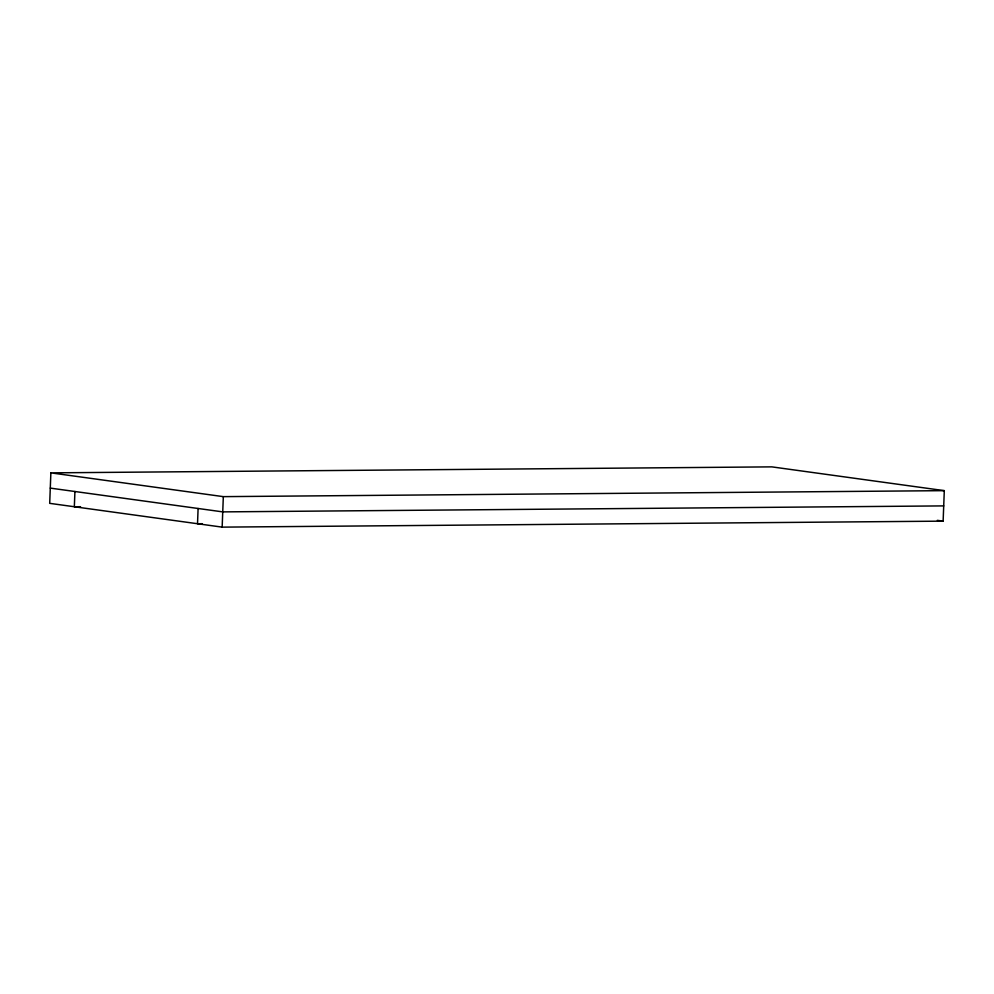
<?xml version="1.0" encoding="UTF-8"?>
<svg xmlns="http://www.w3.org/2000/svg" width="994" height="994" viewBox="0 0 994 994"><rect width="100%" height="100%" fill="white"/><g stroke="black" fill="none" stroke-linecap="round" stroke-linejoin="round"><path stroke-width="1.49" d="M50.868 472.858L49.7 503.349L222.159 527.131L943.132 521.142L944.3 490.651L771.841 466.869L50.868 472.858L223.327 496.64L944.3 490.651M74.923 491.508L74.339 506.754L80.539 506.704M198.104 508.493L197.52 523.739L202.18 523.701M222.159 527.131L223.327 496.64M943.716 505.896L222.743 511.885L50.284 488.104M937.33 520.347L943.132 521.142"/></g></svg>
